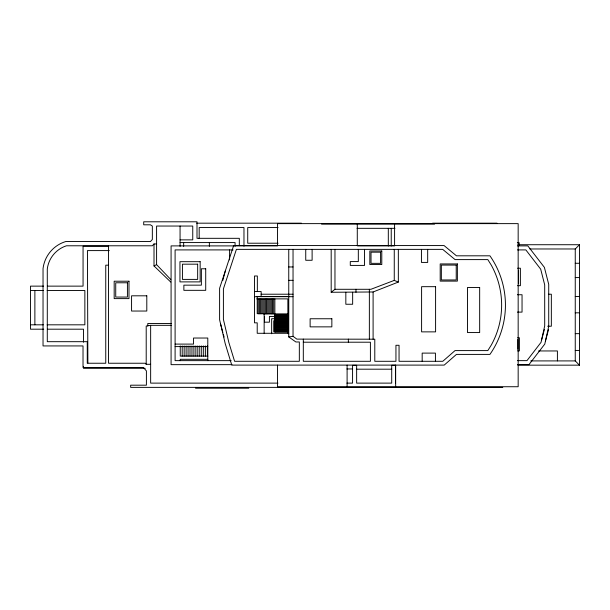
<?xml version="1.0" encoding="UTF-8"?>
<svg xmlns="http://www.w3.org/2000/svg" width="610" height="610" viewBox="0 0 610 610"><rect width="100%" height="100%" fill="white"/><g stroke="black" fill="none" stroke-linecap="round" stroke-linejoin="round"><path stroke-width="0.91" d="M222.81 280.379L225.509 270.306M541.604 339.892L544.387 329.507M545.485 340.929L548.497 329.682M156.587 243.947L154.01 243.947L152.332 245.784L66.49 245.784L64.439 246.516A28.029 28.029 0 0 0 47.71 266.478L47.29 269.002L47.29 341.684L87.268 341.684L87.268 363.24L105.751 363.24L105.751 265.175L108.504 265.175M579.5 365.222L575.253 360.914L575.253 248.971L579.5 244.724L517.936 244.724M331.184 249.368L331.184 292.274L334.966 289.292L370.918 289.292L394.258 280.394L398.338 282.064L398.338 249.368M170.785 282.072L154.01 265.952L156.587 264.641L156.587 226.043L192.752 226.043L192.752 239.867L180.064 239.867M331.184 292.274L373.099 291.976L398.338 282.064M150.647 364.3L146.209 364.3L146.209 326.037L150.647 325.336L171.242 325.336M288.751 336.933L293.036 336.316L296.849 339.114L374.792 339.206L374.792 361.295L395.943 361.295L395.943 345.283L399.054 345.283L399.054 361.295L442.784 361.295L455.022 350.597L487.825 350.597L491.241 345.138A82.312 82.312 0 0 0 491.241 265.075L487.825 259.608L455.083 259.608L442.692 249.368L236.398 249.368L223.405 288.888L223.405 319.343L228.91 342.698L234.591 361.295L299.335 361.295L299.335 341.974L295.888 341.974L288.751 336.933L288.751 249.368M196.71 223.176L301.439 223.176M432.574 223.176L496.997 223.176M321.523 224.083L434.587 224.083M278.084 227.553L247.721 227.553L247.721 243.215L278.084 243.215M357.041 228.331L394.96 228.331M180.064 242.574L235.071 242.574L235.071 246.265M517.356 242.719L519.209 242.719L519.209 245.342M277.626 245.891L171.082 245.891L171.082 364.658L231.991 364.658M357.536 245.891L394.639 245.891M517.356 245.891L527.825 245.891L544.387 267.378L548.718 284.374L548.718 326.365L544.791 344.063L528.939 364.658L517.516 364.658M108.626 246.219L83.059 246.219L83.059 286.136L47.397 286.136M529.823 248.971L575.253 248.971M233.089 249.909L175.1 249.909L175.1 360.64L231.144 360.64M517.478 249.909L525.851 249.909L540.696 269.178L544.699 284.878L544.699 325.923L541.055 342.317L526.964 360.64L517.501 360.64M109.312 250.596L87.436 250.596L87.87 362.996M575.253 263.276L579.5 263.276M288.751 266.959L293.036 266.959M517.577 268.232L520.383 268.232L520.383 285.671L517.577 285.671M575.253 277.58L579.5 277.58M288.751 280.325L293.036 280.325M43.638 286.136L30.5 286.136L30.5 329.194L43.752 329.194M30.5 290.512L43.363 290.512M47.138 290.512L84.859 290.512L84.859 324.817L47.138 324.817M254.507 291.557L261.141 291.557L261.141 296.689M261.141 294.218L293.036 294.218M548.558 294.218L551.341 294.218L551.341 326.22L547.635 326.22M517.41 294.737L522.046 294.737L522.046 312.114L517.41 312.114M256.81 296.452L288.858 296.46M575.253 296.468L579.5 296.468M254.507 296.689L293.036 296.689M256.757 298.877L287.867 298.877L287.867 332.16L274.858 332.16L274.858 298.877M575.253 312.823L579.5 312.823M263.451 313.868L287.867 313.868M274.858 314.783L287.867 314.783M274.858 315.698L287.867 315.698M275.865 316.43L269.422 316.43L269.422 322.179L264.557 322.179L264.557 316.43M274.858 316.605L287.867 316.605M274.858 317.52L287.867 317.52M274.858 318.435L287.867 318.435M275.339 318.717L271.656 318.717L271.656 333.762M274.858 319.35L287.867 319.35M274.858 320.265L287.867 320.265M275.491 320.776L273.715 320.776L273.715 331.703L275.491 331.703M274.858 321.18L287.867 321.18M274.858 322.095L287.867 322.095M274.858 323.01L287.867 323.01M171.242 323.506L147.78 323.506L147.78 326.037M274.858 323.925L287.867 323.925M30.5 324.817L43.363 324.817M274.858 324.84L287.867 324.84M274.858 325.755L287.867 325.755M274.858 326.67L287.867 326.67M274.858 327.585L287.867 327.585M274.858 328.5L287.867 328.5M47.534 329.194L83.494 329.194L83.494 342.233M274.858 329.415L287.867 329.415M274.858 330.33L287.867 330.33M274.858 331.245L287.867 331.245M288.751 333.289L257.214 333.289L257.214 322.835L254.507 322.835L254.507 275.994L257.344 275.994L257.344 291.557M575.253 333.655L579.5 333.655M517.547 337.772L519.392 337.772L519.392 350.88L517.547 350.88M303.315 342.21L370.407 342.21L370.407 361.295L303.315 361.295L303.315 339.114M175.1 344.101L193.523 344.101L193.523 338.031L207.789 338.031L207.789 360.64M175.1 346.594L207.789 346.594M575.253 350.437L579.5 350.437M538.554 350.956L557.41 350.956L557.41 360.914M207.865 356.11L180.247 356.11L180.247 345.9M207.85 359.305L180.247 359.305L180.247 360.678M530.738 360.914L575.253 360.914M517.928 365.161L579.5 365.161L579.5 244.724M145.218 368.318L83.494 368.318L83.494 366.45M346.899 368.951L352.565 368.951M356.644 369.195L391.712 369.195M277.954 383.118L150.647 383.118L150.647 325.336M346.899 383.118L352.565 383.118L352.565 365.306L356.644 365.306L356.644 383.118L391.712 383.118L391.712 365.26L395.463 365.26L395.463 383.118M502.785 387.373L130.662 387.373L130.662 385.185L146.4 385.185L146.4 370.895L143.358 367.487L83.021 367.487L83.021 345.931L43.035 345.931L43.035 268.644A32.284 32.284 0 0 1 65.758 241.537L150.456 241.537L152.34 239.471L152.34 226.066L150.418 224.808L143.708 224.808L143.708 221.796L197 221.796L197 238.319L239.318 238.319L239.318 245.708M195.543 388.204L248.811 388.204M156.587 264.641L170.808 279.563M146.209 364.3L145.264 363.24L108.504 363.24L108.504 245.784M220.637 324.2L222.848 332.45M223.344 334.288L224.083 337.04M518.485 270.131L518.485 283.78M517.806 339.358L517.806 349.294M435.426 361.295L435.426 353.106L422.173 353.106L422.173 361.295M427.679 249.368L427.679 262.414L421.434 262.414L421.434 249.368M395.661 365.1L395.661 386.732M394.586 223.626L394.586 245.563M394.258 249.368L394.258 280.394M391.231 228.331L391.231 246.005M388.311 228.331L388.311 246.005M373.099 291.976L373.099 339.206M369.363 289.292L369.363 339.114M364.551 249.368L364.551 265.411L350.292 265.411L350.292 261.583L358.322 261.583L358.322 249.368M357.285 223.626L357.285 245.563M355.973 289.292L355.973 292.274M352.649 292.274L352.649 304.253L345.832 304.253L345.832 292.274M348.363 339.114L348.363 342.21M347.105 365.1L347.105 386.732M334.966 249.368L334.966 289.292M312.114 249.368L312.114 260.272L305.74 260.272L305.74 249.368M293.036 249.368L293.036 336.316M288.21 318.717L288.21 333.762M277.474 245.563L277.474 223.626L518.164 223.626L518.164 386.732L277.474 386.732L277.474 365.1M273.669 298.877L273.669 313.868M272.479 298.877L272.479 313.868M271.298 298.877L271.298 313.868M270.108 298.877L270.108 313.868M268.918 298.877L268.918 313.868M267.729 298.877L267.729 313.868M266.539 298.877L266.539 313.868M265.358 298.877L265.358 313.868M264.168 298.877L264.168 313.868M264.145 333.289L264.145 313.662L257.214 313.662L257.214 296.689M262.979 298.877L262.979 313.868M261.789 298.877L261.789 313.868M260.6 298.877L260.6 313.868M259.41 298.877L259.41 313.868M258.228 298.877L258.228 313.868M243.969 246.165L243.969 227.553L199.18 227.553L199.18 238.609M229.589 249.909L229.589 259.929M209.367 242.574L209.367 246.303M207.56 345.9L207.56 356.11M205.616 345.9L205.616 356.11M203.664 345.9L203.664 356.11M201.712 345.9L201.712 356.11M199.76 345.9L199.76 356.11M197.808 345.9L197.808 356.11M195.856 345.9L195.856 356.11M193.904 345.9L193.904 356.11M191.959 345.9L191.959 356.11M190.007 345.9L190.007 356.11M188.055 345.9L188.055 356.11M186.103 345.9L186.103 356.11M184.151 345.9L184.151 356.11M183.663 242.574L183.663 246.379M182.199 345.9L182.199 356.11M180.064 226.043L180.064 246.44M154.01 243.947L154.01 265.952M34.877 290.512L34.877 324.817M233.645 245.563L219.6 288.286L219.6 319.785L225.235 343.689L231.769 365.1L444.21 365.1L456.448 354.402L489.929 354.402A86.117 86.117 0 0 0 489.929 255.811L456.448 255.811L444.057 245.563L233.645 245.563M381.791 250.977L369.828 250.977L369.828 264.542L381.791 264.542L381.791 250.977M380.594 252.174L371.025 252.174L371.025 263.345L380.594 263.345L380.594 252.174M200.149 261.682L179.95 261.682L179.95 281.889L200.149 281.889L200.149 261.682M457.378 263.932L440.199 263.932L440.199 281.111L457.378 281.111L457.378 263.932M197.663 264.176L182.436 264.176L182.436 279.395L197.663 279.395L197.663 264.176M456.219 265.083L441.35 265.083L441.35 279.959L456.219 279.959L456.219 265.083M205.715 268.774L201.376 268.774L201.376 285.16L183.869 285.16L183.869 290.329L205.715 290.329L205.715 268.774M128.984 281.218L114.177 281.218L114.177 298.61L128.984 298.61L128.984 281.218M127.429 282.781L115.732 282.781L115.732 297.055L127.429 297.055L127.429 282.781M435.593 286.677L421.594 286.677L421.594 331.87L435.593 331.87L435.593 286.677M479.666 287.485L467.489 287.485L467.489 332.557L479.666 332.557L479.666 287.485M146.797 295.812L131.569 295.812L131.569 311.039L146.797 311.039L146.797 295.812M331.848 318.755L310.124 318.755L310.124 326.861L331.848 326.861L331.848 318.755"/></g></svg>
